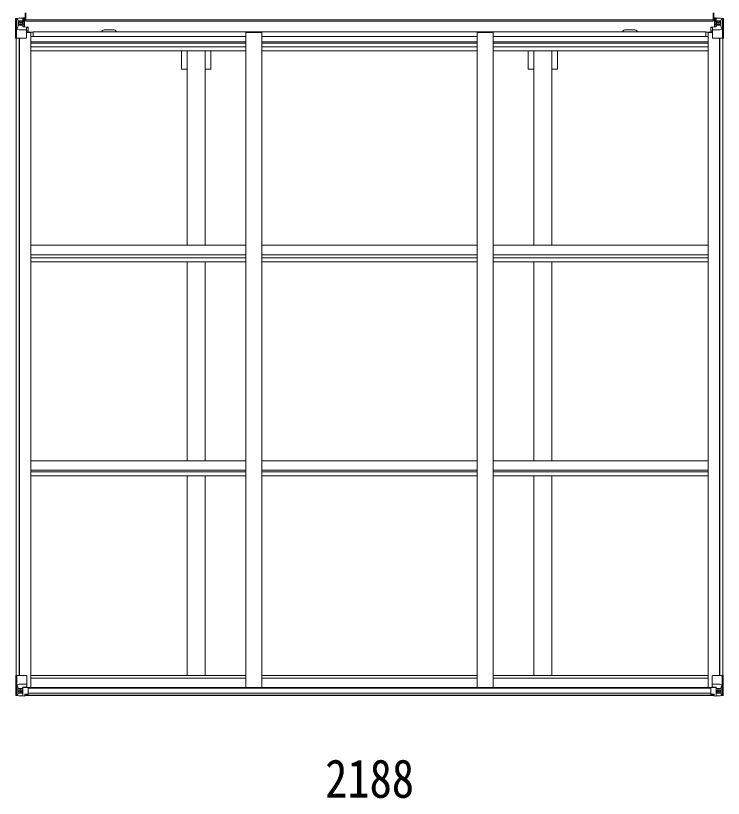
# Model space of a CAD drawing. Units: millimetres at full size; details may follow other scales. Extents: x -6988 to 7066, y -4877 to 4823.
# Drawn here: x 1724 to 3916, y 136 to 2561 of the extents above; entities that cross this region are included whole.
import ezdxf
from ezdxf.enums import TextEntityAlignment as Align

# ---------------------------------------------------------------- set-up
doc = ezdxf.new("R2010")
doc.units = ezdxf.units.MM
doc.header["$LTSCALE"] = 25
for name, color, linetype, lineweight in [('0-1_本体', 4, 'Continuous', 9), ('0-2_部品', 7, 'Continuous', 9), ('0-3_ELV2', 3, 'Continuous', 9), ('0-A_寸法', 6, 'Continuous', 9)]:
    doc.layers.add(name, color=color, linetype=linetype, lineweight=lineweight)
doc.styles.add('ＭＳ ゴシック', font='')
doc.styles.get('ＭＳ ゴシック').set_extended_font_data('MS Gothic')

msp = doc.modelspace()

# ---------------------------------------------------------------- linework, layer by layer
at = {"layer": '0-1_本体'}
for p, q in [((1747.53, 2551.57), (1755.53, 2551.57)), ((1747.55, 2549.5), (1755.53, 2549.5)), ((1755.53, 2543.47), (1755.53, 2560.32)), ((3884.53, 2548.21), (1755.53, 2548.21)), ((3884.53, 2543.47), (3884.53, 2560.32)), ((3892.53, 2551.57), (3884.53, 2551.57)), ((3892.52, 2549.5), (3884.53, 2549.5)), ((3884.53, 2543.47), (1755.53, 2543.47)), ((1758.03, 2509.27), (1771.03, 2509.27)), ((1771.03, 479.37), (1771.03, 2509.27)), ((3861.53, 2511.3), (1778.53, 2511.3)), ((1778.53, 2511.3), (1778.53, 2496.23)), ((2026.03, 2517.35), (2001.03, 2517.35)), ((2437.03, 479.37), (2437.03, 2508.63)), ((2487.03, 2508.63), (2437.03, 2508.63)), ((2487.03, 479.37), (2487.03, 2508.63)), ((3153.03, 479.37), (3153.03, 2508.63)), ((3203.03, 2508.63), (3153.03, 2508.63)), ((3203.03, 479.37), (3203.03, 2508.63)), ((3614.04, 2517.35), (3639.04, 2517.35)), ((3861.53, 2511.3), (3861.53, 2496.23)), ((3869.03, 479.37), (3869.03, 2509.27)), ((3882.03, 2509.27), (3869.03, 2509.27)), ((1726.03, 515.72), (1726.03, 2490.8)), ((1735.03, 515.72), (1735.03, 2490.8)), ((1735.73, 515.72), (1735.73, 2490.8)), ((2437.03, 2496.23), (1771.04, 2496.23)), ((2437.03, 2479.79), (1771.04, 2479.79)), ((2437.03, 2476), (1771.04, 2476)), ((3153.03, 2496.23), (2487.03, 2496.23)), ((3153.03, 2479.79), (2487.03, 2479.79)), ((3153.03, 2476), (2487.03, 2476)), ((3869.03, 2496.23), (3203.03, 2496.23)), ((3869.03, 2479.79), (3203.03, 2479.79)), ((3869.03, 2476), (3203.03, 2476)), ((3904.33, 515.72), (3904.33, 2490.8)), ((3905.03, 515.72), (3905.03, 2490.8)), ((3914.03, 515.72), (3914.03, 2490.8)), ((2437.03, 2464.66), (1771.04, 2464.66)), ((2437.03, 2451.83), (1771.04, 2451.83)), ((2237.83, 2395.57), (2237.83, 2451.83)), ((2255.53, 1849.27), (2255.53, 2451.83)), ((2310.53, 1849.27), (2310.53, 2451.83)), ((2328.23, 2395.57), (2328.23, 2451.83)), ((3153.03, 2464.66), (2487.03, 2464.66)), ((3153.03, 2451.83), (2487.03, 2451.83)), ((3869.03, 2464.66), (3203.03, 2464.66)), ((3869.03, 2451.83), (3203.03, 2451.83)), ((3311.83, 2395.57), (3311.83, 2451.83)), ((3329.53, 1849.27), (3329.53, 2451.83)), ((3384.53, 1849.27), (3384.53, 2451.83)), ((3402.23, 2395.57), (3402.23, 2451.83)), ((2255.53, 2395.57), (2237.83, 2395.57)), ((2328.23, 2395.57), (2310.53, 2395.57)), ((3329.53, 2395.57), (3311.83, 2395.57)), ((3402.23, 2395.57), (3384.53, 2395.57)), ((1771.03, 1849.27), (2437.03, 1849.27)), ((2487.03, 1849.27), (3153.03, 1849.27)), ((3203.03, 1849.27), (3869.03, 1849.27)), ((2437.03, 1820.23), (1771.03, 1820.23)), ((3153.03, 1820.23), (2487.03, 1820.23)), ((3869.03, 1820.23), (3203.03, 1820.23)), ((1771.03, 1810.5), (2437.03, 1810.5)), ((1771.03, 1797.65), (2437.03, 1797.65)), ((2255.53, 1181.81), (2255.53, 1797.65)), ((2310.53, 1181.81), (2310.53, 1797.65)), ((2487.03, 1810.5), (3153.03, 1810.5)), ((2487.03, 1797.65), (3153.03, 1797.65)), ((3203.03, 1810.5), (3869.03, 1810.5)), ((3203.03, 1797.65), (3869.03, 1797.65)), ((3329.53, 1181.81), (3329.53, 1797.65)), ((3384.53, 1181.81), (3384.53, 1797.65)), ((2437.03, 1181.81), (1771.03, 1181.81)), ((3153.03, 1181.81), (2487.03, 1181.81)), ((3869.03, 1181.81), (3203.03, 1181.81)), ((1771.03, 1152.07), (2437.03, 1152.07)), ((1771.03, 1147.64), (2437.03, 1147.64)), ((2487.03, 1152.07), (3153.03, 1152.07)), ((2487.03, 1147.64), (3153.03, 1147.64)), ((3203.03, 1152.07), (3869.03, 1152.07)), ((3203.03, 1147.64), (3869.03, 1147.64)), ((1771.03, 1134.63), (2437.03, 1134.63)), ((2255.53, 516.61), (2255.53, 1134.63)), ((2310.53, 516.61), (2310.53, 1134.63)), ((2487.03, 1134.63), (3153.03, 1134.63)), ((3203.03, 1134.63), (3869.03, 1134.63)), ((3329.53, 516.61), (3329.53, 1134.63)), ((3384.53, 516.61), (3384.53, 1134.63)), ((2437.03, 516.61), (1771.03, 516.61)), ((3153.03, 516.61), (2487.03, 516.61)), ((3869.03, 516.61), (3203.03, 516.61)), ((2437.03, 507.48), (1771.03, 507.48)), ((3153.03, 507.48), (2487.03, 507.48)), ((3868.76, 507.48), (3203.03, 507.48)), ((1762.31, 479.37), (3877.76, 479.37)), ((1762.85, 477.01), (3877.22, 477.01)), ((1762.85, 461.36), (3877.22, 461.36)), ((1752.85, 454.87), (3887.22, 454.87)), ((1752.85, 453.92), (3887.22, 453.92))]:
    msp.add_line(p, q, dxfattribs=at)
for centre, start, end in [((2001.03, 2504.85), 90, 148.96231), ((2026.03, 2504.85), 31.03769, 90), ((3614.04, 2504.85), 90, 148.96231), ((3639.04, 2504.85), 31.03769, 90)]:
    msp.add_arc(centre, 12.5, start, end, dxfattribs=at)
at = {"layer": '0-2_部品'}
for p, q in [((1724.35, 515.72), (1757.35, 515.72)), ((1724.35, 455.01), (1724.35, 515.72)), ((1727.19, 515.72), (1727.19, 455.14)), ((1758.35, 514.72), (1758.35, 481.62)), ((3881.72, 514.72), (3881.72, 481.62)), ((3915.72, 515.72), (3882.72, 515.72)), ((3912.88, 515.72), (3912.88, 455.14)), ((3915.72, 455.01), (3915.72, 515.72)), ((1727.73, 488.84), (1734.35, 489.05)), ((1727.73, 488.84), (1731.88, 476.75)), ((1734.35, 489.05), (1758.35, 489.05)), ((3905.72, 489.05), (3881.72, 489.05)), ((3912.33, 488.84), (3905.72, 489.05)), ((3912.33, 488.84), (3908.19, 476.75)), ((1734.35, 475.52), (1732.01, 475.49)), ((1732.01, 475.49), (1732.01, 462.02)), ((1732.01, 462.02), (1734.35, 461.96)), ((1734.35, 475.52), (1734.35, 475.52)), ((1746.35, 475.52), (1734.35, 475.52)), ((1734.35, 461.96), (1746.35, 461.96)), ((1738.87, 469.16), (1738.87, 470.12)), ((1746.35, 479.51), (1752.85, 479.51)), ((1746.35, 479.51), (1746.35, 452.72)), ((1757.52, 481.36), (1747.17, 479.71)), ((1747.17, 479.71), (1747.17, 479.51)), ((1749.87, 479.51), (1757.52, 480.73)), ((1752.85, 479.51), (1761.85, 479.47)), ((1757.52, 480.73), (1757.52, 481.36)), ((1762.85, 478.56), (1762.85, 458.41)), ((3877.22, 478.56), (3877.22, 458.41)), ((3887.22, 479.51), (3878.22, 479.47)), ((3882.55, 481.36), (3892.89, 479.71)), ((3882.55, 480.73), (3882.55, 481.36)), ((3890.2, 479.51), (3882.55, 480.73)), ((3893.72, 479.51), (3887.22, 479.51)), ((3892.89, 479.71), (3892.89, 479.51)), ((3893.72, 479.51), (3893.72, 452.72)), ((3893.72, 475.52), (3905.72, 475.52)), ((3905.72, 461.96), (3893.72, 461.96)), ((3901.2, 469.16), (3901.2, 470.12)), ((3905.72, 475.52), (3905.72, 475.52)), ((3905.72, 475.52), (3908.05, 475.49)), ((3908.05, 462.02), (3905.72, 461.96)), ((3908.05, 475.49), (3908.05, 462.02)), ((1725.28, 454.05), (1725.28, 454.01)), ((1734.25, 453.62), (1726.33, 454.1)), ((1727.19, 455.07), (1727.19, 455.14)), ((1731.16, 458.51), (1728.42, 454.84)), ((1746.35, 452.83), (1734.35, 453.62)), ((1752.85, 452.32), (1752.85, 458.27)), ((1761.85, 457.7), (1752.85, 457.64)), ((3878.22, 457.7), (3887.22, 457.64)), ((3887.22, 452.32), (3887.22, 458.27)), ((3893.72, 452.83), (3905.72, 453.62)), ((3905.81, 453.62), (3913.73, 454.1)), ((3908.91, 458.51), (3911.64, 454.84)), ((3912.87, 455.07), (3912.88, 455.14)), ((3914.78, 454.05), (3914.78, 454.01))]:
    msp.add_line(p, q, dxfattribs=at)
for points in [[(1737.91, 467.24), (1736.95, 467.24), (1736.95, 468.2), (1737.91, 468.2)], [(1738.87, 470.12), (1739.83, 470.12), (1739.83, 469.16)], [(1739.83, 466.28), (1739.83, 465.32), (1738.87, 465.32), (1738.87, 466.28)], [(1740.79, 468.2), (1741.75, 468.2), (1741.75, 467.24), (1740.79, 467.24)], [(3899.28, 468.2), (3898.32, 468.2), (3898.32, 467.24), (3899.28, 467.24)], [(3901.2, 470.12), (3900.24, 470.12), (3900.24, 469.16)], [(3900.24, 466.28), (3900.24, 465.32), (3901.2, 465.32), (3901.2, 466.28)], [(3902.16, 467.24), (3903.12, 467.24), (3903.12, 468.2), (3902.16, 468.2)], [(1725.28, 454.01), (1734.35, 453.45), (1752.85, 452.32)], [(1762.85, 458.41), (1762.83, 458.3), (1752.85, 458.27)], [(3877.22, 458.41), (3877.23, 458.3), (3887.22, 458.27)], [(3914.78, 454.01), (3905.72, 453.45), (3887.22, 452.32)]]:
    msp.add_lwpolyline(points, dxfattribs=at)
for centre in [(1739.35, 467.72), (3900.72, 467.72)]:
    msp.add_circle(centre, 5.3, dxfattribs=at)
for centre, radius, start, end in [((1757.35, 514.72), 1, 0, 90), ((3882.72, 514.72), 1, 90, 180), ((1737.91, 469.16), 0.96, 270, 0), ((1737.91, 466.28), 0.96, 0, 90), ((1740.79, 469.16), 0.96, 180, 270), ((1740.79, 466.28), 0.96, 90, 180), ((1747.28, 478.78), 0.937, 96.73234, 129.06602), ((1757.41, 482.29), 0.937, 276.73234, 357.67791), ((1757.41, 481.66), 0.937, 276.73234, 357.67791), ((3882.66, 482.29), 0.937, 182.32209, 263.26766), ((3882.66, 481.66), 0.937, 182.32209, 263.26766), ((3892.78, 478.78), 0.937, 50.93398, 83.26766), ((3899.28, 469.16), 0.96, 270, 0), ((3899.28, 466.28), 0.96, 0, 90), ((3902.16, 469.16), 0.96, 180, 270), ((3902.16, 466.28), 0.96, 90, 180), ((1725.34, 455.05), 0.999, 180.04917, 266.5576), ((1725.34, 455.01), 0.999, 180.04917, 266.5576), ((1725.35, 455.01), 1, 179.99921, 266.49983), ((1726.5, 441.4), 12.7, 84.89689, 90.75534), ((1728.47, 455.01), 1.28, 177.54105, 228.82169), ((3911.59, 455.01), 1.28, 311.17831, 2.45895), ((3913.57, 441.4), 12.7, 89.24466, 95.10311), ((3914.72, 455.05), 0.999, 273.4424, 359.95083), ((3914.72, 455.01), 0.999, 273.4424, 359.95083), ((3914.72, 455.01), 1, 273.50017, 0.00079)]:
    msp.add_arc(centre, radius, start, end, dxfattribs=at)
for centre, major_axis, ratio, start_param, end_param in [((1728.46, 486.49), (0.85, -2.32), 0.403757, 3.0087805, 3.9744392), ((3911.61, 486.49), (-0.85, -2.32), 0.403757, 2.3087461, 3.2744049), ((1729.14, 462.1), (0.03, -5), 0.573921, 0.7672717, 1.551125), ((1730.61, 475.47), (0, -3), 0.468246, 1.5772882, 2.0127935), ((1652.6, 461.96), (81.75, 0), 0.061163, 6.2824128, 6.2831853), ((1761.85, 478.57), (1, -0.021), 0.906239, 0.0187047, 1.589501), ((3878.22, 478.57), (-1, -0.021), 0.906239, 4.6936843, 6.2644806), ((3987.47, 461.96), (-81.75, 0), 0.061163, 0, 0.0007725), ((3910.92, 462.1), (-0.03, -5), 0.573921, 4.7320603, 5.5159136), ((3909.46, 475.47), (0, -3), 0.468246, 4.2703918, 4.7058971), ((1727.28, 453.93), (2, -0.12), 0.060933, 2.0712557, 3.1453404), ((1926.28, 441.7), (201, -12.36), 0.060933, 3.1453404, 3.145839), ((1727.48, 457.03), (-0.02, -3), 0.466854, 0.125683, 0.7596956), ((1761.85, 458.4), (1, 0.012), 0.707053, 4.7036637, 6.124411), ((3878.22, 458.4), (-1, 0.012), 0.707053, 0.1587743, 1.5795216), ((3912.59, 457.03), (0.02, -3), 0.466854, 5.5234897, 6.1575023), ((3912.78, 453.93), (-2, -0.12), 0.060933, 3.1378449, 4.2119296), ((3713.78, 441.7), (-201, -12.36), 0.060933, 3.1373463, 3.1378449)]:
    msp.add_ellipse(centre, major_axis=major_axis, ratio=ratio, start_param=start_param, end_param=end_param, dxfattribs=at)
at = {"layer": '0-3_ELV2'}
for p, q in [((1724.03, 2551.51), (1724.03, 2551.47)), ((1724.97, 2552.51), (1724.97, 2552.51)), ((1724.97, 2552.46), (1724.97, 2552.5)), ((1733.94, 2552.89), (1726.02, 2552.42)), ((1726.88, 2551.45), (1726.88, 2551.38)), ((1726.88, 2490.8), (1726.88, 2551.38)), ((1730.84, 2548.01), (1728.11, 2551.67)), ((1746.03, 2553.68), (1734.03, 2552.9)), ((1752.53, 2554.19), (1746.03, 2553.8)), ((1746.03, 2527.7), (1746.03, 2553.8)), ((1746.03, 2552.91), (1752.53, 2553.31)), ((1747.53, 2548.09), (1746.03, 2548.09)), ((1752.53, 2552.38), (1747.53, 2552.3)), ((1748.03, 2547.73), (1747.53, 2547.73)), ((1748.03, 2548.76), (1748.03, 2546.8)), ((1755.53, 2548.76), (1748.03, 2548.76)), ((1755.53, 2548.73), (1748.03, 2548.73)), ((1748.03, 2547.73), (1755.53, 2547.73)), ((1755.53, 2546.87), (1748.03, 2546.8)), ((1748.03, 2546.64), (1748.03, 2546.8)), ((1748.03, 2546.8), (1748.03, 2546.8)), ((1752.53, 2553.31), (1752.53, 2554.19)), ((1752.53, 2552.8), (1752.53, 2553.31)), ((1752.53, 2552.8), (1752.53, 2552.38)), ((1752.53, 2552.38), (1752.53, 2551.57)), ((1753.03, 2552.47), (1753.03, 2569.47)), ((1753.03, 2553.72), (1755.53, 2553.72)), ((1753.03, 2553.5), (1755.53, 2553.5)), ((1753.03, 2552.47), (1755.53, 2552.47)), ((1754.53, 2552.47), (1754.53, 2569.47)), ((1754.53, 2549.5), (1754.53, 2548.76)), ((1755.53, 2552.47), (1755.53, 2569.47)), ((3884.53, 2552.47), (3884.53, 2569.47)), ((3887.03, 2553.72), (3884.53, 2553.72)), ((3887.03, 2553.5), (3884.53, 2553.5)), ((3887.03, 2552.47), (3884.53, 2552.47)), ((3884.53, 2548.76), (3892.03, 2548.76)), ((3884.53, 2548.73), (3892.03, 2548.73)), ((3892.03, 2547.73), (3884.53, 2547.73)), ((3884.53, 2546.87), (3892.03, 2546.8)), ((3885.53, 2552.47), (3885.53, 2569.47)), ((3887.03, 2552.47), (3887.03, 2569.47)), ((3887.53, 2554.19), (3894.03, 2553.8)), ((3887.53, 2553.31), (3887.53, 2554.19)), ((3894.03, 2552.91), (3887.53, 2553.31)), ((3887.53, 2552.8), (3887.53, 2553.31)), ((3887.53, 2552.8), (3887.53, 2552.38)), ((3887.53, 2552.38), (3892.53, 2552.3)), ((3887.53, 2552.38), (3887.53, 2551.57)), ((3892.03, 2548.76), (3892.03, 2546.8)), ((3892.03, 2547.73), (3892.53, 2547.73)), ((3892.04, 2546.8), (3892.03, 2546.8)), ((3892.04, 2546.64), (3892.04, 2546.8)), ((3892.53, 2548.09), (3894.03, 2548.09)), ((3894.03, 2527.7), (3894.03, 2553.8)), ((3894.03, 2553.68), (3906.03, 2552.9)), ((3906.12, 2552.89), (3914.05, 2552.42)), ((3909.22, 2548.01), (3911.95, 2551.67)), ((3913.19, 2551.45), (3913.19, 2551.38)), ((3913.19, 2490.8), (3913.19, 2551.38)), ((3915.09, 2552.51), (3915.09, 2552.51)), ((3915.09, 2552.46), (3915.09, 2552.5)), ((3916.03, 2551.51), (3916.03, 2551.47)), ((1727.42, 2517.68), (1731.56, 2529.76)), ((1731.7, 2544.5), (1734.03, 2544.56)), ((1731.7, 2531.03), (1731.7, 2544.5)), ((1734.03, 2531), (1731.7, 2531.03)), ((1734.03, 2544.55), (1746.03, 2544.55)), ((1734.03, 2531), (1746.03, 2531)), ((1734.03, 2531), (1734.03, 2531)), ((1739.51, 2537.36), (1739.51, 2536.4)), ((1745.03, 2544.55), (1746.03, 2544.55)), ((1747.53, 2544.55), (1746.03, 2544.55)), ((1747.53, 2531), (1746.03, 2531)), ((1746.86, 2527.44), (1757.21, 2525.79)), ((1746.86, 2526.81), (1746.86, 2527.44)), ((1757.21, 2525.15), (1746.86, 2526.81)), ((1751.53, 2542.8), (1747.53, 2542.8)), ((1751.53, 2534.59), (1747.53, 2534.59)), ((1747.64, 2546.43), (1751.53, 2546.43)), ((1751.53, 2526.69), (1751.53, 2546.66)), ((1757.21, 2525.79), (1757.21, 2525.15)), ((1757.48, 2525.71), (1761.53, 2525.67)), ((1758.03, 2491.8), (1758.03, 2524.89)), ((1762.53, 2525.67), (1761.53, 2525.67)), ((1761.53, 2523.94), (1762.53, 2523.95)), ((1762.53, 2509.88), (1762.53, 2525.67)), ((3877.53, 2525.67), (3878.53, 2525.67)), ((3877.53, 2509.88), (3877.53, 2525.67)), ((3878.53, 2523.94), (3877.53, 2523.95)), ((3882.58, 2525.71), (3878.53, 2525.67)), ((3882.03, 2491.8), (3882.03, 2524.89)), ((3893.21, 2527.44), (3882.86, 2525.79)), ((3882.86, 2525.15), (3893.21, 2526.81)), ((3882.86, 2525.79), (3882.86, 2525.15)), ((3888.53, 2526.69), (3888.53, 2546.66)), ((3892.42, 2546.43), (3888.53, 2546.43)), ((3888.53, 2542.8), (3892.53, 2542.8)), ((3888.53, 2534.59), (3892.53, 2534.59)), ((3892.53, 2544.55), (3894.03, 2544.55)), ((3892.53, 2531), (3894.03, 2531)), ((3893.21, 2526.81), (3893.21, 2527.44)), ((3895.03, 2544.55), (3894.03, 2544.55)), ((3906.03, 2544.55), (3894.03, 2544.55)), ((3906.03, 2531), (3894.03, 2531)), ((3900.55, 2537.36), (3900.55, 2536.4)), ((3908.36, 2544.5), (3906.03, 2544.56)), ((3906.03, 2531), (3908.36, 2531.03)), ((3906.03, 2531), (3906.03, 2531)), ((3908.36, 2531.03), (3908.36, 2544.5)), ((3912.64, 2517.68), (3908.5, 2529.76)), ((1727.42, 2517.68), (1734.03, 2517.46)), ((1734.03, 2517.46), (1758.03, 2517.46)), ((1762.53, 2513.8), (1758.03, 2513.8)), ((1778.53, 2509.88), (1758.03, 2509.88)), ((3861.53, 2509.88), (3882.03, 2509.88)), ((3877.53, 2513.8), (3882.03, 2513.8)), ((3906.03, 2517.46), (3882.03, 2517.46)), ((3912.64, 2517.68), (3906.03, 2517.46)), ((1726.88, 2490.8), (1757.03, 2490.8)), ((3913.19, 2490.8), (3883.03, 2490.8))]:
    msp.add_line(p, q, dxfattribs=at)
for points in [[(1724.03, 2551.47), (1724.03, 2490.8), (1726.88, 2490.8)], [(1724.97, 2552.51), (1734.03, 2553.06), (1746.03, 2553.8)], [(1752.53, 2552.8), (1747.53, 2552.8), (1747.53, 2527.33)], [(3887.53, 2552.8), (3892.53, 2552.8), (3892.53, 2527.33)], [(3915.09, 2552.51), (3906.03, 2553.06), (3894.03, 2553.8)], [(3916.03, 2551.47), (3916.03, 2490.8), (3913.19, 2490.8)], [(1737.59, 2538.32), (1736.63, 2538.32), (1736.63, 2539.28), (1737.59, 2539.28)], [(1738.55, 2540.24), (1738.55, 2541.2), (1739.51, 2541.2), (1739.51, 2540.24)], [(1739.51, 2536.4), (1738.55, 2536.4), (1738.55, 2537.36)], [(1740.47, 2539.28), (1741.43, 2539.28), (1741.43, 2538.32), (1740.47, 2538.32)], [(1755.53, 2546.7), (1748.03, 2546.64), (1748.03, 2546.64)], [(1761.53, 2525.67), (1761.53, 2523.94), (1758.03, 2523.92)], [(3878.53, 2525.67), (3878.53, 2523.94), (3882.03, 2523.92)], [(3884.53, 2546.7), (3892.03, 2546.64), (3892.04, 2546.64)], [(3899.59, 2539.28), (3898.63, 2539.28), (3898.63, 2538.32), (3899.59, 2538.32)], [(3901.51, 2540.24), (3901.51, 2541.2), (3900.55, 2541.2), (3900.55, 2540.24)], [(3900.55, 2536.4), (3901.51, 2536.4), (3901.51, 2537.36)], [(3902.47, 2538.32), (3903.43, 2538.32), (3903.43, 2539.28), (3902.47, 2539.28)]]:
    msp.add_lwpolyline(points, dxfattribs=at)
for centre in [(1739.03, 2538.8), (3901.03, 2538.8)]:
    msp.add_circle(centre, 5.3, dxfattribs=at)
for centre, radius, start, end in [((1725.03, 2551.51), 0.999, 93.4424, 179.95083), ((1725.03, 2551.51), 1, 93.50017, 180.00079), ((1725.03, 2551.47), 0.999, 93.4424, 179.95083), ((1726.19, 2565.12), 12.7, 269.24466, 275.10311), ((1728.16, 2551.51), 1.28, 131.17831, 182.45895), ((1748.03, 2549.26), 0.5, 179.99802, 269.99691), ((1748.03, 2549.23), 0.5, 180.00109, 270.00109), ((1748.03, 2546.3), 0.5, 90.52895, 180.04464), ((3892.03, 2549.26), 0.5, 270.00309, 0.00198), ((3892.03, 2549.23), 0.5, 269.99891, 359.99891), ((3892.03, 2546.3), 0.5, 359.95536, 89.47105), ((3911.91, 2551.51), 1.28, 357.54105, 48.82169), ((3913.88, 2565.12), 12.7, 264.89689, 270.75534), ((3915.03, 2551.51), 0.999, 0.04917, 86.5576), ((3915.03, 2551.51), 1, 359.99921, 86.49983), ((3915.03, 2551.47), 0.999, 0.04917, 86.5576), ((1737.59, 2540.24), 0.96, 270, 0), ((1737.59, 2537.36), 0.96, 0, 90), ((1740.47, 2540.24), 0.96, 180, 270), ((1740.47, 2537.36), 0.96, 90, 180), ((1746.97, 2528.37), 0.937, 182.32209, 263.26766), ((1746.97, 2527.74), 0.937, 182.32209, 263.26766), ((1748.04, 2546.12), 0.513, 91.88028, 181.04707), ((1757.1, 2524.86), 0.937, 2.32209, 83.26766), ((1757.1, 2524.22), 0.937, 2.32209, 83.26766), ((3882.97, 2524.86), 0.937, 96.73234, 177.67791), ((3882.97, 2524.22), 0.937, 96.73234, 177.67791), ((3892.02, 2546.12), 0.513, 358.95293, 88.11972), ((3893.1, 2528.37), 0.937, 276.73234, 357.67791), ((3893.1, 2527.74), 0.937, 276.73234, 357.67791), ((3899.59, 2540.24), 0.96, 270, 0), ((3899.59, 2537.36), 0.96, 0, 90), ((3902.47, 2540.24), 0.96, 180, 270), ((3902.47, 2537.36), 0.96, 90, 180), ((1757.03, 2491.8), 1, 270, 0), ((3883.03, 2491.8), 1, 180, 270)]:
    msp.add_arc(centre, radius, start, end, dxfattribs=at)
for centre, major_axis, ratio, start_param, end_param in [((1925.97, 2564.82), (201, 12.36), 0.060933, 3.1373463, 3.1378449), ((1726.97, 2552.59), (2, 0.12), 0.060933, 3.1378449, 4.2119296), ((1727.16, 2549.49), (-0.02, 3), 0.466854, 5.5234897, 6.1575023), ((1728.83, 2544.42), (0.03, 5), 0.573921, 4.7320603, 5.5159136), ((3911.24, 2544.42), (-0.03, 5), 0.573921, 0.7672717, 1.551125), ((3912.9, 2549.49), (0.02, 3), 0.466854, 0.125683, 0.7596956), ((3913.09, 2552.59), (-2, 0.12), 0.060933, 2.0712557, 3.1453404), ((3714.09, 2564.82), (-201, 12.36), 0.060933, 3.1453404, 3.145839), ((1730.3, 2531.05), (0, 3), 0.468246, 4.2703918, 4.7058971), ((1652.28, 2544.55), (81.75, 0), 0.061163, 0, 0.0007725), ((3987.78, 2544.55), (-81.75, 0), 0.061163, 6.2824128, 6.2831853), ((3909.77, 2531.05), (0, 3), 0.468246, 1.5772882, 2.0127935), ((1728.14, 2520.03), (0.85, 2.32), 0.403757, 2.3087461, 3.2744049), ((3911.92, 2520.03), (-0.85, 2.32), 0.403757, 3.0087805, 3.9744392)]:
    msp.add_ellipse(centre, major_axis=major_axis, ratio=ratio, start_param=start_param, end_param=end_param, dxfattribs=at)

# ---------------------------------------------------------------- texts
at = {"layer": '0-A_寸法', "color": 7, "style": 'ＭＳ ゴシック', "width": 0.85}
msp.add_text('2188', height=119.1, dxfattribs=at).set_placement((2682.63, 101.76), align=Align.BOTTOM_LEFT)

doc.saveas('drawing.dxf')
